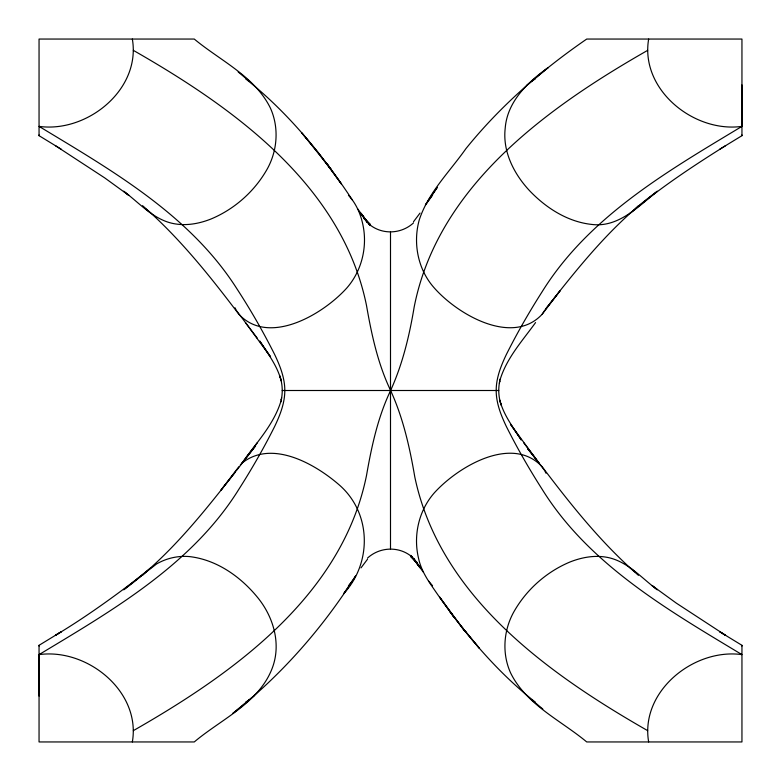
<?xml version="1.0" encoding="UTF-8"?>
<svg xmlns="http://www.w3.org/2000/svg" width="781" height="781" viewBox="0 0 781 781"><rect width="100%" height="100%" fill="white"/><g stroke="black" fill="none" stroke-linecap="round" stroke-linejoin="round"><path stroke-width="1.17" d="M39.05 696.056L39.05 645.321L61.396 631.673L55.422 635.324C90.899 614.1 123.994 589.294 156.542 563.989C166.421 558.23 178 555.574 189.402 556.58C216.161 559.626 239.787 576.046 256.695 596.372C272.784 615.408 281.267 642.255 272.842 666.505C260.288 702.451 221.462 718.93 194.264 741.95L39.05 741.95L39.05 654.624C112.981 610.049 192.146 564.546 238.888 489.228C251.863 468.893 263.919 447.923 274.717 426.348C280.057 415.131 284.821 403.113 284.811 390.5C284.821 377.887 280.057 365.869 274.717 354.652C263.324 331.945 250.652 309.852 236.77 288.579C189.91 214.941 111.849 170.424 39.05 126.376C87.13 133.063 141.058 89.61 132.35 39.05M61.396 149.327L39.05 135.679L39.05 134.967M741.95 646.033L741.95 645.321L719.604 631.673L725.578 635.324L676.278 603.108L652.008 585.486L657.348 589.782C641.103 577.755 626.665 560.26 605.529 557.068C593.433 555.145 581.093 557.575 569.818 562.066C547.139 571.594 527.644 588.571 515.089 609.727C503.638 628.588 501.441 652.818 510.657 673.037C526.14 704.589 560.826 720.375 586.736 741.95L741.95 741.95L741.95 645.34M719.604 149.327L741.95 135.679L741.95 84.944M39.05 654.624C87.13 647.937 141.058 691.39 132.35 741.95M526.462 85.637L548.116 67.635C527.644 82.171 507.201 101.667 505.2 128.279C502.486 151.709 514.093 174.212 529.743 190.886C546.144 208.029 567.602 221.794 591.598 224.42C618.484 227.915 638.37 206.409 657.348 191.218C613.173 223.366 578.994 266.389 545.626 309.071L559.977 290.913L542.209 314.187C511.526 347.418 453.859 312.507 431.639 284.811C417.405 266.799 413.12 241.964 419.241 219.988C428.105 192.692 449.729 171.674 465.915 148.654C500.23 106.118 541.78 69.929 586.736 39.05L741.95 39.05L741.95 126.376C693.87 133.063 639.942 89.61 648.65 39.05M280.867 379.576L281.189 380.874L279.803 375.876C282.429 383.647 282.995 392.111 281.189 400.126L281.648 397.763M500.133 401.424L499.811 400.126L501.197 405.124C498.571 397.353 498.005 388.889 499.811 380.874L499.352 383.237M648.65 741.95C639.942 691.39 693.87 647.937 741.95 654.624C668.019 610.049 588.854 564.546 542.112 489.228C529.137 468.893 517.081 447.923 506.283 426.348C500.943 415.131 496.179 403.113 496.189 390.5C496.179 377.887 500.943 365.869 506.283 354.652C517.081 333.077 529.137 312.107 542.112 291.772C588.854 216.454 668.019 170.951 741.95 126.376M281.297 399.589L280.682 402.069L280.867 401.424C273.614 424.971 255.817 443.325 241.983 463.123L240.314 464.91M499.703 381.411L500.318 378.931L500.133 379.576C506.762 357.893 522.538 340.633 535.571 322.563M236.126 470.982L255.621 445.795L241.983 463.123C271.71 439.303 314.655 463.689 338.915 484.64C371.453 512.59 372.352 562.632 343.679 593.687L355.609 575.997C322.631 628.129 281.385 675.155 232.884 713.365L254.538 695.363M544.874 310.018L542.209 314.187M420.022 213.096L413.471 221.794M360.978 567.904L367.529 559.206M428.74 199.838L437.321 187.313L425.391 205.003L432.537 195.27M245.429 458.437L257.408 442.632M238.791 466.813L221.023 490.087L235.374 471.939C201.996 514.62 167.827 557.644 123.652 589.782L150.928 567.719M352.26 581.162L348.463 585.73M142.562 575.324L145.725 572.053M635.275 208.947L638.438 205.676M630.072 213.281C659.867 187.996 692.503 166.392 725.578 145.676M413.481 222.927C400.926 234.437 381.206 235.032 368.407 223.581M367.519 558.073C380.074 546.563 399.794 545.968 412.593 557.419M531.666 81.292L535.405 78.803M245.595 702.197L249.334 699.708M647.644 50.365C547.237 107.719 437.897 185.956 414.174 307.06C409.244 336.562 402.205 365.879 389.407 393.077C377.418 419.153 371.444 447.308 366.523 475.404C342.156 595.815 233.373 673.437 133.356 730.635M282.224 390.5L498.776 390.5M133.356 50.365C233.373 107.563 342.156 185.185 366.523 305.596C371.434 333.692 377.428 361.847 389.407 387.923C402.713 416.009 409.566 446.41 414.779 476.869C439.801 596.577 547.998 673.603 647.644 730.635M55.422 145.676L104.722 177.892L128.992 195.514L123.652 191.218C139.897 203.245 154.335 220.74 175.471 223.932C187.567 225.855 199.907 223.425 211.182 218.934C233.861 209.406 253.356 192.429 265.911 171.273C277.362 152.412 279.559 128.182 270.343 107.963C254.86 76.411 220.174 60.625 194.264 39.05L39.05 39.05L39.05 135.679M245.595 78.803C287.896 112.347 322.651 154.882 352.26 199.838C357.991 207.726 361.515 217.05 363.263 226.597C367.275 248.104 361.378 271.261 346.959 287.828C323.598 313.942 269.113 346.715 238.791 314.187C209.591 275.595 179.22 237.502 142.562 205.676M638.438 575.324C601.78 543.498 571.409 505.405 542.209 466.813C511.887 434.285 457.402 467.058 434.041 493.172C418.841 510.598 413.188 535.327 418.421 557.741C420.686 569.232 427.012 579.238 433.631 588.679C462.381 630.628 495.349 670.615 535.405 702.197M630.072 567.719L635.275 572.053M145.725 208.947L150.928 213.281M238.185 71.94L249.334 81.292M531.666 699.708L542.815 709.06M370.34 224.391L363.839 218.358L370.516 225.074L361.252 214.365L370.194 225.592L361.203 213.682L367.207 222.38L361.086 213.252M410.66 556.609L417.161 562.642L410.484 555.926L419.748 566.635L410.806 555.408L419.797 567.318L413.793 558.62L419.914 567.748M348.463 195.27L352.26 199.838M432.537 585.73L428.74 581.162M527.565 448.499L535.571 458.437M527.536 448.528L531.841 454.005M533.277 455.831L539.017 463.123L510.452 424.181L521.23 439.937C513.429 427.861 504.399 416.068 500.318 402.069M523.592 442.632L544.455 470.269M245.429 322.563L270.548 356.819L259.77 341.063C267.571 353.139 276.601 364.932 280.682 378.931M257.408 338.368L236.545 310.731M357.805 209.015L364.258 217.987L361.203 213.682M423.195 571.985L416.742 563.013L419.797 567.318M544.874 470.982L546.007 473.237M234.993 307.763L236.126 310.018M741.95 134.967L741.95 135.679M390.5 232.094L390.5 548.906M39.05 645.321L39.05 646.033M306.054 138.022L301.808 132.965L319.107 153.798L341.365 183.925L327.102 163.922L330.88 169.174L306.054 138.022M479.192 648.035L461.893 627.202L439.635 597.074L453.898 617.078L450.12 611.826L465.915 632.346L461.893 627.202L479.192 648.035"/></g></svg>
